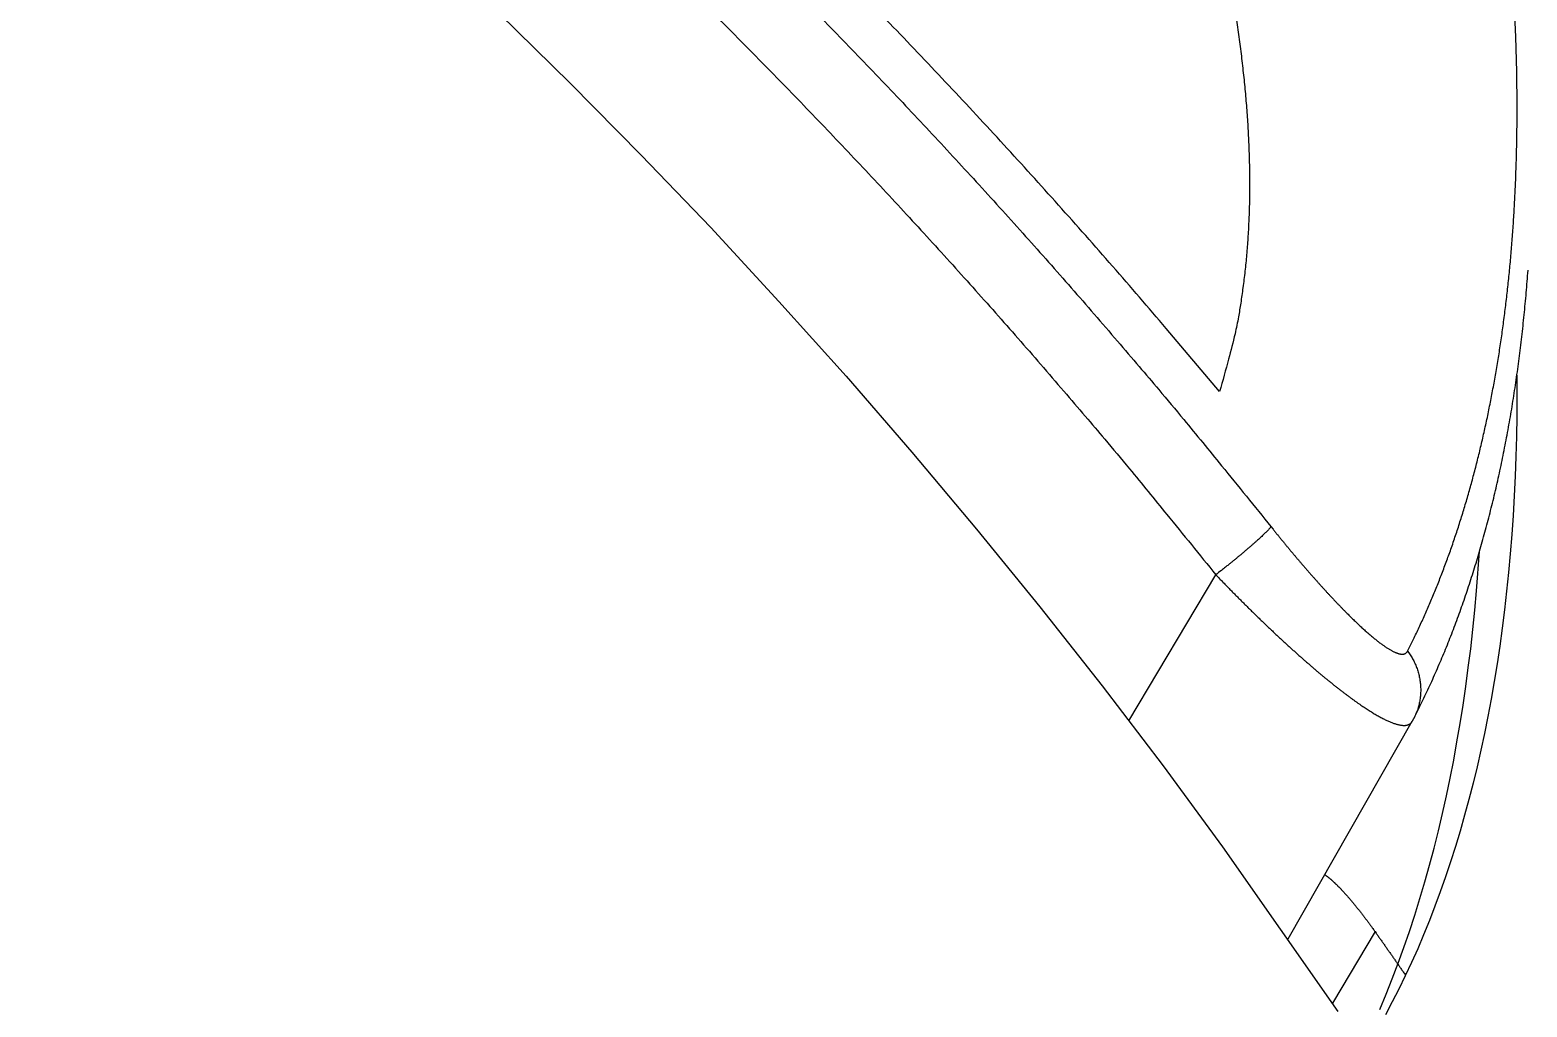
# Model space of a CAD drawing. Extents: x 527 to 614, y 487 to 635.
# Drawn here: x 549.319 to 553.939, y 518.295 to 521.311 of the extents above; entities that cross this region are included whole.
import ezdxf

# ---------------------------------------------------------------- set-up
doc = ezdxf.new("R2010")
doc.units = 0
doc.header["$MEASUREMENT"] = 0
doc.layers.add('1', color=4, linetype='Continuous')
doc.layers.add('204', color=7, linetype='Continuous')

# ---------------------------------------------------------------- blocks, each defined once
blk = doc.blocks.new('69')
at = {"layer": '204', "color": 4, "linetype": 'Continuous'}
for p, q in [((5.5101, -4.9096), (5.7783, -4.4588)), ((6.0011, -5.5823), (6.3845, -4.9111)), ((6.2695, -5.5603), (6.1381, -5.7814))]:
    blk.add_line(p, q, dxfattribs=at)
for points in [[(5.8415, -2.7461, -0.003757), (5.8502, -2.8058, -0.00385), (5.8578, -2.865, -0.003946), (5.8644, -2.9236, -0.004049), (5.87, -2.9815, -0.004154), (5.8746, -3.0388, -0.004273), (5.8781, -3.0954, -0.0044), (5.8805, -3.1513, -0.004519), (5.8819, -3.2065, -0.004623), (5.8823, -3.2609, -0.004808), (5.8816, -3.3146, -0.005061), (5.8798, -3.3676, -0.005077), (5.877, -3.4197, -0.00488), (5.8732, -3.4706, -0.005569), (5.8681, -3.5215, -0.006907), (5.8616, -3.5724, -0.005426), (5.855, -3.6198, -0.001845), (5.8484, -3.6623, -0.008006), (5.8375, -3.7146, -0.014761), (5.8175, -3.7925, -0.007597), (5.7895, -3.8929, -0.004104)], [(5.7895, -3.8929), (5.6254, -3.6981, 0.002969), (5.4598, -3.5062, 0.003016), (5.2927, -3.3172, 0.003026), (5.124, -3.1311, 0.002993), (4.954, -2.9479, 0.002976), (4.7826, -2.7676, 0.002963), (4.6099, -2.5903, 0.002953), (4.436, -2.4158, 0.002934), (4.261, -2.2443, 0.002923), (4.0848, -2.0757, 0.002905), (3.9076, -1.9101, 0.002893), (3.7294, -1.7473, 0.002874), (3.5502, -1.5874, 0.002864), (3.3702, -1.4304, 0.00285), (3.1894, -1.2763, 0.002832), (3.0079, -1.1251, 0.002798), (2.8257, -0.9769, 0.002808), (2.6426, -0.8313, 0.00284), (2.4587, -0.6884, 0.002755), (2.275, -0.5488, 0.00257), (2.0919, -0.4128, 0.002801)], [(4.534, -2.7126, -0.001282), (4.6086, -2.789, -0.001282), (4.6829, -2.8657, -0.001282), (4.7567, -2.9429, -0.001283), (4.8301, -3.0204, -0.001285), (4.9031, -3.0983, -0.001282), (4.9757, -3.1766, -0.001273), (5.0478, -3.2552, -0.001284), (5.1197, -3.3342, -0.00131), (5.1912, -3.4138, -0.001272), (5.262, -3.4933, -0.001188), (5.332, -3.5727, -0.001311), (5.4027, -3.6539, -0.001562), (5.4745, -3.7373, -0.001186), (5.5417, -3.8158, -0.000408), (5.6022, -3.887, -0.001672), (5.679, -3.9792, -0.002878), (5.796, -4.1222, -0.001408), (5.9484, -4.3101, -0.000746)], [(4.2282, -2.7267, -0.001281), (4.3029, -2.8015, -0.001282), (4.3772, -2.8768, -0.001282), (4.4511, -2.9525, -0.001282), (4.5246, -3.0285, -0.001281), (4.5977, -3.1049, -0.001282), (4.6704, -3.1816, -0.001284), (4.7428, -3.2588, -0.001281), (4.8147, -3.3363, -0.001273), (4.8861, -3.4141, -0.001284), (4.9573, -3.4924, -0.001309), (5.0281, -3.5712, -0.001272), (5.0983, -3.65, -0.001188), (5.1676, -3.7286, -0.00131), (5.2376, -3.8089, -0.001562), (5.3088, -3.8916, -0.001186), (5.3753, -3.9693, -0.000407), (5.4353, -4.0398, -0.001672), (5.5113, -4.1311, -0.002878), (5.6272, -4.2727, -0.001407), (5.7782, -4.4588, -0.000746)], [(6.3699, -4.6943), (6.3881, -4.6577, 0.004306), (6.4058, -4.6205, 0.004237), (6.4231, -4.5826, 0.004166), (6.4398, -4.5441, 0.004098), (6.4561, -4.5051, 0.004028), (6.4719, -4.4654, 0.003962), (6.4871, -4.4252, 0.003893), (6.5019, -4.3843, 0.003828), (6.5162, -4.3429, 0.003761), (6.53, -4.3008, 0.003698), (6.5433, -4.2582, 0.003632), (6.556, -4.215, 0.003571), (6.5683, -4.1712, 0.003508), (6.5801, -4.1269, 0.003448), (6.5914, -4.0819, 0.003387), (6.6021, -4.0365, 0.00333), (6.6124, -3.9904, 0.003271), (6.6221, -3.9438, 0.003217), (6.6313, -3.8966, 0.003161), (6.6401, -3.8488, 0.00311), (6.6483, -3.8005, 0.003057), (6.6559, -3.7517, 0.003008), (6.6631, -3.7023, 0.002957), (6.6697, -3.6523, 0.002911), (6.6758, -3.6019, 0.002863), (6.6814, -3.5509, 0.002819), (6.6865, -3.4993, 0.002773), (6.691, -3.4473, 0.002732), (6.695, -3.3947, 0.002688), (6.6985, -3.3416, 0.002649), (6.7014, -3.288, 0.002608), (6.7038, -3.2338, 0.002571), (6.7056, -3.1792, 0.002532), (6.707, -3.1241, 0.002497), (6.7077, -3.0685, 0.00246), (6.708, -3.0123, 0.002427), (6.7076, -2.9557, 0.002393), (6.7068, -2.8986, 0.002363), (6.7053, -2.841, 0.00233), (6.7034, -2.783, 0.002302), (6.7008, -2.7245, 0.002271)], [(6.3892, -4.9024), (6.4019, -4.8773, 0.002776), (6.4144, -4.852, 0.002785), (6.4266, -4.8264, 0.002736), (6.4386, -4.8006, 0.002622), (6.4504, -4.7746, 0.002567), (6.462, -4.7484, 0.002565), (6.4733, -4.7218, 0.002552), (6.4845, -4.6951, 0.002531), (6.4954, -4.6682, 0.002511), (6.5061, -4.641, 0.002496), (6.5165, -4.6136, 0.002475), (6.5268, -4.5859, 0.002449), (6.5368, -4.5581, 0.002422), (6.5465, -4.53, 0.002396), (6.5561, -4.5017, 0.002369), (6.5654, -4.4731, 0.002343), (6.5745, -4.4444, 0.002316), (6.5834, -4.4154, 0.00229), (6.5921, -4.3862, 0.002264), (6.6005, -4.3568, 0.002238), (6.6087, -4.3272, 0.002212), (6.6167, -4.2974, 0.002186), (6.6244, -4.2673, 0.00216), (6.632, -4.2371, 0.002135), (6.6393, -4.2066, 0.00211), (6.6464, -4.1759, 0.002085), (6.6533, -4.145, 0.00206), (6.6599, -4.1139, 0.002036), (6.6663, -4.0825, 0.002011), (6.6726, -4.051, 0.001988), (6.6785, -4.0192, 0.001966), (6.6843, -3.9873, 0.001948), (6.6899, -3.9551, 0.001929), (6.6952, -3.9227, 0.00191), (6.7003, -3.8901, 0.001892), (6.7052, -3.8573, 0.001874), (6.7098, -3.8243, 0.001856), (6.7143, -3.7911, 0.001838), (6.7185, -3.7577, 0.001821), (6.7225, -3.7241, 0.001804), (6.7262, -3.6903, 0.001786), (6.7298, -3.6563, 0.00177), (6.7331, -3.6221, 0.001753), (6.7362, -3.5877, 0.001737), (6.7391, -3.5531, 0.001721), (6.7417, -3.5183, 0.001705)], [(5.9484, -4.3101), (5.9474, -4.3117, -0.018481), (5.9459, -4.3136, -0.011799), (5.9441, -4.3158, -0.00834), (5.9418, -4.3183, -0.006578), (5.9392, -4.3211, -0.005178), (5.9362, -4.3243, -0.004211), (5.9327, -4.3278, -0.003466), (5.9288, -4.3315, -0.002956), (5.9246, -4.3356, -0.00253), (5.9199, -4.34, -0.002218), (5.9148, -4.3447, -0.00195), (5.9094, -4.3497, -0.001749), (5.9036, -4.3549, -0.001574), (5.8974, -4.3604, -0.001439), (5.891, -4.366, -0.001316), (5.8842, -4.3719, -0.001214), (5.8772, -4.3779, -0.001138), (5.87, -4.3841, -0.001084), (5.8626, -4.3904, -0.001), (5.855, -4.3967, -0.000899), (5.8474, -4.4031, -0.000931), (5.8396, -4.4095, -0.001033), (5.8315, -4.4161, -0.000788), (5.8239, -4.4223, -0.000336), (5.817, -4.428, -0.001009), (5.8083, -4.4349, -0.001657), (5.7952, -4.4453, -0.000845), (5.7782, -4.4588, -0.000466)], [(5.9484, -4.3101), (5.9548, -4.318, 0.000562), (5.9611, -4.3259, 0.000563), (5.9675, -4.3338, 0.000565), (5.9739, -4.3417, 0.000568), (5.9803, -4.3495, 0.000572), (5.9866, -4.3573, 0.000575), (5.993, -4.3651, 0.00058), (5.9994, -4.3728, 0.000584), (6.0058, -4.3805, 0.000589), (6.0122, -4.3882, 0.000595), (6.0185, -4.3958, 0.000601), (6.0249, -4.4033, 0.000608), (6.0313, -4.4109, 0.000615), (6.0376, -4.4183, 0.000623), (6.044, -4.4258, 0.000631), (6.0503, -4.4331, 0.00064), (6.0566, -4.4404, 0.00065), (6.0629, -4.4477, 0.00066), (6.0692, -4.4549, 0.000671), (6.0755, -4.462, 0.000682), (6.0817, -4.4691, 0.000695), (6.088, -4.4761, 0.000708), (6.0942, -4.4831, 0.000722), (6.1003, -4.49, 0.000737), (6.1065, -4.4968, 0.000753), (6.1126, -4.5035, 0.000769), (6.1187, -4.5102, 0.000786), (6.1248, -4.5167, 0.000805), (6.1308, -4.5232, 0.000825), (6.1368, -4.5297, 0.000846), (6.1428, -4.536, 0.000868), (6.1487, -4.5423, 0.000892), (6.1546, -4.5484, 0.000918), (6.1604, -4.5545, 0.000945), (6.1662, -4.5605, 0.000974), (6.172, -4.5664, 0.001005), (6.1777, -4.5722, 0.001038), (6.1833, -4.5779, 0.001074), (6.1889, -4.5835, 0.001111), (6.1945, -4.589, 0.001152), (6.2, -4.5944, 0.001195), (6.2054, -4.5997, 0.001242), (6.2108, -4.6049, 0.001292), (6.2162, -4.61, 0.001346), (6.2214, -4.6149, 0.001402), (6.2267, -4.6198, 0.001459), (6.2318, -4.6245, 0.001522), (6.2369, -4.6291, 0.001588), (6.2419, -4.6336, 0.001661), (6.2469, -4.638, 0.001739), (6.2517, -4.6422, 0.001826), (6.2565, -4.6463, 0.001918), (6.2613, -4.6503, 0.002021), (6.2659, -4.6542, 0.002131), (6.2705, -4.6579, 0.002255), (6.275, -4.6615, 0.002389), (6.2794, -4.665, 0.002535), (6.2838, -4.6683, 0.002687), (6.288, -4.6715, 0.002857), (6.2922, -4.6745, 0.003037), (6.2963, -4.6774, 0.003244), (6.3002, -4.6802, 0.003469), (6.3041, -4.6828, 0.003727), (6.3079, -4.6853, 0.004007), (6.3117, -4.6876, 0.004331), (6.3153, -4.6898, 0.004686), (6.3188, -4.6918, 0.005101), (6.3222, -4.6936, 0.005561), (6.3255, -4.6953, 0.00609), (6.3287, -4.6969, 0.006664), (6.3319, -4.6983, 0.007332), (6.3349, -4.6995, 0.008059), (6.3378, -4.7006, 0.008938), (6.3406, -4.7015, 0.009926), (6.3433, -4.7023, 0.011058), (6.3458, -4.7029, 0.012258), (6.3483, -4.7033, 0.013872), (6.3507, -4.7036, 0.015863), (6.3529, -4.7037, 0.0173), (6.355, -4.7037, 0.017843), (6.357, -4.7035, 0.021702), (6.3589, -4.7031, 0.028618), (6.3607, -4.7025, 0.023737), (6.3624, -4.7019, 0.008427), (6.3638, -4.7012, 0.035698), (6.3653, -4.7, 0.064005), (6.3674, -4.6977, 0.029925), (6.3699, -4.6943, 0.01516)], [(5.7782, -4.4588), (5.7874, -4.4683, 0.000611), (5.7966, -4.4778, 0.000612), (5.8058, -4.4873, 0.000614), (5.815, -4.4967, 0.000617), (5.8242, -4.5061, 0.00062), (5.8334, -4.5155, 0.000624), (5.8426, -4.5248, 0.000628), (5.8519, -4.5341, 0.000633), (5.8611, -4.5433, 0.000638), (5.8703, -4.5525, 0.000644), (5.8795, -4.5616, 0.00065), (5.8887, -4.5706, 0.000657), (5.8979, -4.5796, 0.000664), (5.907, -4.5885, 0.000672), (5.9162, -4.5974, 0.000681), (5.9253, -4.6062, 0.00069), (5.9344, -4.6149, 0.0007), (5.9435, -4.6236, 0.00071), (5.9526, -4.6322, 0.000721), (5.9616, -4.6407, 0.000733), (5.9706, -4.6491, 0.000746), (5.9796, -4.6574, 0.00076), (5.9885, -4.6657, 0.000774), (5.9974, -4.6739, 0.000789), (6.0063, -4.682, 0.000805), (6.0151, -4.69, 0.00082), (6.0239, -4.6979, 0.000838), (6.0326, -4.7057, 0.000856), (6.0413, -4.7134, 0.000875), (6.0499, -4.721, 0.000896), (6.0585, -4.7285, 0.000918), (6.067, -4.7359, 0.000941), (6.0755, -4.7432, 0.000966), (6.0839, -4.7504, 0.000993), (6.0922, -4.7575, 0.001021), (6.1005, -4.7645, 0.001052), (6.1087, -4.7713, 0.001084), (6.1169, -4.7781, 0.001118), (6.1249, -4.7847, 0.001155), (6.1329, -4.7911, 0.001195), (6.1408, -4.7975, 0.001237), (6.1487, -4.8037, 0.001282), (6.1564, -4.8098, 0.001331), (6.1641, -4.8158, 0.001383), (6.1717, -4.8216, 0.001438), (6.1792, -4.8273, 0.001494), (6.1866, -4.8328, 0.001554), (6.1939, -4.8383, 0.001617), (6.2011, -4.8435, 0.001687), (6.2082, -4.8486, 0.001761), (6.2152, -4.8536, 0.001843), (6.2221, -4.8584, 0.00193), (6.2289, -4.863, 0.002027), (6.2356, -4.8675, 0.002131), (6.2422, -4.8719, 0.002247), (6.2486, -4.8761, 0.002372), (6.255, -4.8801, 0.002509), (6.2612, -4.8839, 0.002651), (6.2673, -4.8876, 0.002809), (6.2733, -4.8911, 0.002974), (6.2791, -4.8945, 0.003162), (6.2848, -4.8976, 0.003366), (6.2904, -4.9006, 0.003599), (6.2959, -4.9034, 0.00385), (6.3012, -4.9061, 0.004139), (6.3064, -4.9085, 0.004453), (6.3114, -4.9108, 0.004817), (6.3163, -4.9129, 0.005217), (6.3211, -4.9148, 0.005677), (6.3257, -4.9166, 0.006176), (6.3302, -4.9181, 0.006748), (6.3345, -4.9195, 0.00736), (6.3386, -4.9206, 0.008095), (6.3426, -4.9216, 0.008915), (6.3465, -4.9224, 0.009843), (6.3502, -4.923, 0.010815), (6.3537, -4.9234, 0.012134), (6.3571, -4.9236, 0.013773), (6.3603, -4.9236, 0.014923), (6.3633, -4.9235, 0.015333), (6.3662, -4.9231, 0.018609), (6.3689, -4.9225, 0.024574), (6.3715, -4.9217, 0.020568), (6.3738, -4.9208, 0.00737), (6.3758, -4.9199, 0.031452), (6.378, -4.9184, 0.059137), (6.381, -4.9154, 0.02922), (6.3845, -4.9111, 0.015197)], [(6.3699, -4.6943), (6.374, -4.7, -0.009039), (6.378, -4.7059, -0.008806), (6.3818, -4.7119, -0.008744), (6.3854, -4.7182, -0.008949), (6.3888, -4.7246, -0.009054), (6.392, -4.7311, -0.009122), (6.395, -4.7379, -0.009172), (6.3978, -4.7448, -0.009261), (6.4003, -4.7518, -0.009317), (6.4025, -4.7589, -0.009384), (6.4045, -4.7661, -0.009424), (6.4062, -4.7734, -0.009473), (6.4076, -4.7808, -0.009512), (6.4087, -4.7883, -0.009562), (6.4096, -4.7957, -0.009563), (6.4101, -4.8033, -0.00953), (6.4104, -4.8108, -0.009612), (6.4104, -4.8183, -0.009785), (6.4101, -4.8258, -0.009537), (6.4095, -4.8332, -0.008949), (6.4087, -4.8406, -0.009762), (6.4075, -4.848, -0.011446), (6.406, -4.8554, -0.008858), (6.4044, -4.8624, -0.003463), (6.4028, -4.8686, -0.012049), (6.4002, -4.8763, -0.020491), (6.3956, -4.8877, -0.010257), (6.3892, -4.9024, -0.00553)], [(6.3845, -4.9111), (6.3846, -4.9109, 0.000243), (6.3847, -4.9107, 0.000242), (6.3848, -4.9105, 0.000243), (6.385, -4.9102, 0.000245), (6.3851, -4.91, 0.000247), (6.3852, -4.9098, 0.000249), (6.3853, -4.9096, 0.00025), (6.3854, -4.9094, 0.000252), (6.3856, -4.9092, 0.000254), (6.3857, -4.9089, 0.000256), (6.3858, -4.9087, 0.000258), (6.3859, -4.9085, 0.000259), (6.386, -4.9083, 0.000261), (6.3862, -4.9081, 0.000263), (6.3863, -4.9079, 0.000265), (6.3864, -4.9076, 0.000266), (6.3865, -4.9074, 0.000268), (6.3866, -4.9072, 0.00027), (6.3867, -4.907, 0.000272), (6.3869, -4.9068, 0.000274), (6.387, -4.9066, 0.000275), (6.3871, -4.9063, 0.000277), (6.3872, -4.9061, 0.000279), (6.3873, -4.9059, 0.000281), (6.3874, -4.9057, 0.000282), (6.3876, -4.9055, 0.000282), (6.3877, -4.9053, 0.000286), (6.3878, -4.905, 0.000294), (6.3879, -4.9048, 0.000287), (6.388, -4.9046, 0.00027), (6.3881, -4.9044, 0.0003), (6.3883, -4.9042, 0.000361), (6.3884, -4.9039, 0.000274), (6.3885, -4.9037, 0.000091), (6.3886, -4.9035, 0.000393), (6.3887, -4.9033, 0.000683), (6.3889, -4.9029, 0.000335), (6.3892, -4.9024, 0.000177)], [(6.3845, -4.9111), (6.3845, -4.9111, 0.000002), (6.3845, -4.9111, 0.000002), (6.3845, -4.9111, 0.000002), (6.3845, -4.9111, 0.000002), (6.3845, -4.9111, 0.000002), (6.3845, -4.9111, 0.000002), (6.3845, -4.9111, 0.000002), (6.3845, -4.9111, 0.000002), (6.3845, -4.9111, 0.000002), (6.3845, -4.9111, 0.000002), (6.3845, -4.9111, 0.000002), (6.3845, -4.9111, 0.000002), (6.3845, -4.9111, 0.000002), (6.3845, -4.9111, 0.000002), (6.3845, -4.9111, 0.000002), (6.3845, -4.9111, 0.000002), (6.3845, -4.9111, 0.000002), (6.3845, -4.9111, 0.000002), (6.3845, -4.9111, 0.000002), (6.3845, -4.9111, 0.000002), (6.3845, -4.9111, 0.000002), (6.3845, -4.9111, 0.000002), (6.3845, -4.9111, 0.000002), (6.3845, -4.9111, 0.000002), (6.3845, -4.9111, 0.000002), (6.3845, -4.9111, 0.000002), (6.3845, -4.9111, 0.000002), (6.3845, -4.9111, 0.000002), (6.3845, -4.9111, 0.000002), (6.3845, -4.9111, 0.000002), (6.3845, -4.9111, 0.000002), (6.3845, -4.9111, 0.000003), (6.3845, -4.9111, 0.000002), (6.3845, -4.9111, 0.000001), (6.3845, -4.9111, 0.000003), (6.3845, -4.9111, 0.000005), (6.3845, -4.9111, 0.000003), (6.3845, -4.9111, 0.000001)], [(6.1142, -5.3843), (6.1155, -5.3852, -0.003277), (6.1169, -5.3862, -0.003098), (6.1183, -5.3872, -0.002928), (6.1198, -5.3882, -0.002781), (6.1212, -5.3893, -0.002639), (6.1227, -5.3904, -0.002514), (6.1242, -5.3916, -0.002391), (6.1257, -5.3929, -0.002283), (6.1273, -5.3941, -0.002181), (6.1289, -5.3954, -0.002091), (6.1305, -5.3968, -0.001997), (6.1321, -5.3982, -0.001915), (6.1338, -5.3996, -0.001838), (6.1355, -5.4011, -0.001765), (6.1372, -5.4026, -0.001697), (6.1389, -5.4042, -0.001634), (6.1406, -5.4058, -0.001573), (6.1423, -5.4074, -0.001518), (6.1441, -5.4091, -0.001465), (6.1459, -5.4107, -0.001416), (6.1477, -5.4125, -0.001369), (6.1495, -5.4142, -0.001326), (6.1513, -5.416, -0.001284), (6.1532, -5.4179, -0.001246), (6.155, -5.4197, -0.001209), (6.1569, -5.4216, -0.001174), (6.1588, -5.4235, -0.001141), (6.1607, -5.4255, -0.001111), (6.1626, -5.4275, -0.001081), (6.1645, -5.4295, -0.001054), (6.1664, -5.4316, -0.001027), (6.1684, -5.4336, -0.001002), (6.1703, -5.4357, -0.000979), (6.1723, -5.4379, -0.000956), (6.1743, -5.44, -0.000935), (6.1763, -5.4422, -0.000915), (6.1783, -5.4445, -0.000896), (6.1803, -5.4467, -0.000878), (6.1823, -5.449, -0.00086), (6.1843, -5.4513, -0.000844), (6.1864, -5.4536, -0.000828), (6.1884, -5.456, -0.000814), (6.1905, -5.4584, -0.000799), (6.1926, -5.4608, -0.000786), (6.1946, -5.4632, -0.000773), (6.1967, -5.4657, -0.000762), (6.1988, -5.4681, -0.00075), (6.2009, -5.4706, -0.00074), (6.203, -5.4732, -0.000729), (6.2051, -5.4757, -0.00072), (6.2072, -5.4783, -0.00071), (6.2094, -5.4809, -0.000702), (6.2115, -5.4835, -0.000693), (6.2136, -5.4861, -0.000686), (6.2158, -5.4888, -0.000678), (6.2179, -5.4915, -0.000672), (6.2201, -5.4941, -0.000665), (6.2222, -5.4969, -0.000659), (6.2244, -5.4996, -0.000653), (6.2265, -5.5023, -0.000648), (6.2287, -5.5051, -0.000643), (6.2308, -5.5079, -0.000638), (6.233, -5.5107, -0.000633), (6.2351, -5.5135, -0.000627), (6.2373, -5.5163, -0.00062), (6.2395, -5.5192, -0.000612), (6.2416, -5.5221, -0.000614), (6.2438, -5.5249, -0.000622), (6.2459, -5.5278, -0.000601), (6.2481, -5.5307, -0.000558), (6.2502, -5.5336, -0.000613), (6.2524, -5.5365, -0.000727), (6.2546, -5.5396, -0.000549), (6.2567, -5.5424, -0.000188), (6.2586, -5.545, -0.000771), (6.261, -5.5483, -0.00132), (6.2647, -5.5535, -0.000643), (6.2695, -5.5603, -0.00034)], [(6.2695, -5.5603), (6.2727, -5.5648, -0.000068), (6.2758, -5.5692, -0.000068), (6.279, -5.5737, -0.000068), (6.2821, -5.5782, -0.000068), (6.2853, -5.5827, -0.000068), (6.2884, -5.5872, -0.000068), (6.2916, -5.5916, -0.000068), (6.2947, -5.5961, -0.000068), (6.2979, -5.6006, -0.000068), (6.301, -5.6051, -0.000068), (6.3042, -5.6096, -0.000068), (6.3073, -5.6141, -0.000068), (6.3105, -5.6185, -0.000068), (6.3136, -5.623, -0.000068), (6.3168, -5.6275, -0.000068), (6.3199, -5.632, -0.000067), (6.323, -5.6365, -0.000068), (6.3262, -5.641, -0.000069), (6.3293, -5.6455, -0.000067), (6.3325, -5.65, -0.000063), (6.3356, -5.6545, -0.000069), (6.3387, -5.659, -0.000083), (6.342, -5.6636, -0.000063), (6.345, -5.668, -0.000022), (6.3478, -5.6719, -0.000089), (6.3513, -5.677, -0.000153), (6.3567, -5.6848, -0.000075), (6.3638, -5.695, -0.00004)]]:
    blk.add_lwpolyline(points, format="xyb", dxfattribs=at)
blk = doc.blocks.new('2010VANGUARD')
at = {"layer": '1', "color": 3, "linetype": 'Continuous'}
for points in [[(22.2237, 17.7549), (22.4679, 17.5637), (22.709, 17.3685), (22.9469, 17.1696), (23.1817, 16.9668), (23.4132, 16.7604), (23.6413, 16.5502), (23.8661, 16.3365), (24.0874, 16.1192), (24.3053, 15.8984), (24.5196, 15.6741), (24.7302, 15.4464), (24.9372, 15.2154), (25.1405, 14.9812), (25.3401, 14.7437), (25.5358, 14.503), (25.7276, 14.2593), (25.9156, 14.0125), (26.0995, 13.7628), (26.4553, 13.2546)], [(27.0076, 15.2188), (27.0077, 15.1552), (27.0072, 15.0922), (27.0062, 15.0298), (27.0045, 14.9679), (27.0022, 14.9066), (26.9992, 14.8459), (26.9957, 14.7858), (26.9916, 14.7263), (26.9869, 14.6674), (26.9816, 14.6091), (26.9757, 14.5515), (26.9692, 14.4944), (26.9622, 14.438), (26.9545, 14.3822), (26.9463, 14.327), (26.9375, 14.2725), (26.9281, 14.2186), (26.9181, 14.1654), (26.9076, 14.1128), (26.8965, 14.0609), (26.8848, 14.0096), (26.8726, 13.9591), (26.8598, 13.9091), (26.8464, 13.8599), (26.8325, 13.8114), (26.818, 13.7635), (26.803, 13.7163), (26.7875, 13.6698), (26.7713, 13.6241), (26.7547, 13.579), (26.7375, 13.5346), (26.7197, 13.491), (26.7014, 13.4481), (26.6826, 13.4058), (26.6632, 13.3643), (26.6433, 13.3236), (26.6229, 13.2835), (26.6019, 13.2442)], [(26.5844, 13.2606), (26.6039, 13.3074), (26.6228, 13.3549), (26.6411, 13.4031), (26.6588, 13.452), (26.6759, 13.5016), (26.6923, 13.5518), (26.7081, 13.6026), (26.7233, 13.6541), (26.7379, 13.7061), (26.7519, 13.7587), (26.7652, 13.812), (26.778, 13.8658), (26.7901, 13.9201), (26.8016, 13.975), (26.8125, 14.0305), (26.8227, 14.0865), (26.8324, 14.143), (26.8415, 14.2001), (26.8499, 14.2576), (26.8577, 14.3157), (26.865, 14.3742), (26.8716, 14.4332), (26.8776, 14.4927), (26.883, 14.5527), (26.8921, 14.674)]]:
    blk.add_lwpolyline(points, dxfattribs=at)
at = {"layer": '1'}
blk.add_blockref('69', (20.3003, 19.0611), dxfattribs=at)

msp = doc.modelspace()

# ---------------------------------------------------------------- block references
at = {"layer": '1'}
msp.add_blockref('2010VANGUARD', (526.9005, 505.0267), dxfattribs=at)

doc.saveas('drawing.dxf')
